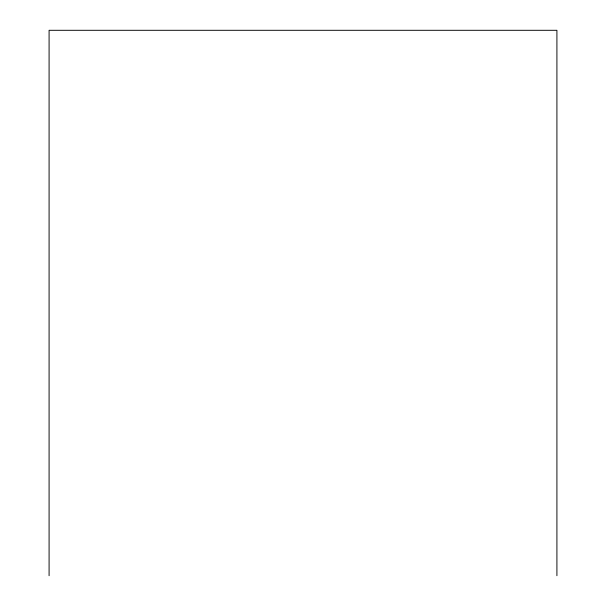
<?xml version="1.0" encoding="UTF-8"?>
<svg xmlns="http://www.w3.org/2000/svg" width="606" height="606" viewBox="0 0 606 606"><rect width="100%" height="100%" fill="white"/><g stroke="black" fill="none" stroke-linecap="round" stroke-linejoin="round"><path stroke-width="0.91" d="M556.914 575.7L556.914 30.3L49.086 30.3L49.086 575.7"/></g></svg>
